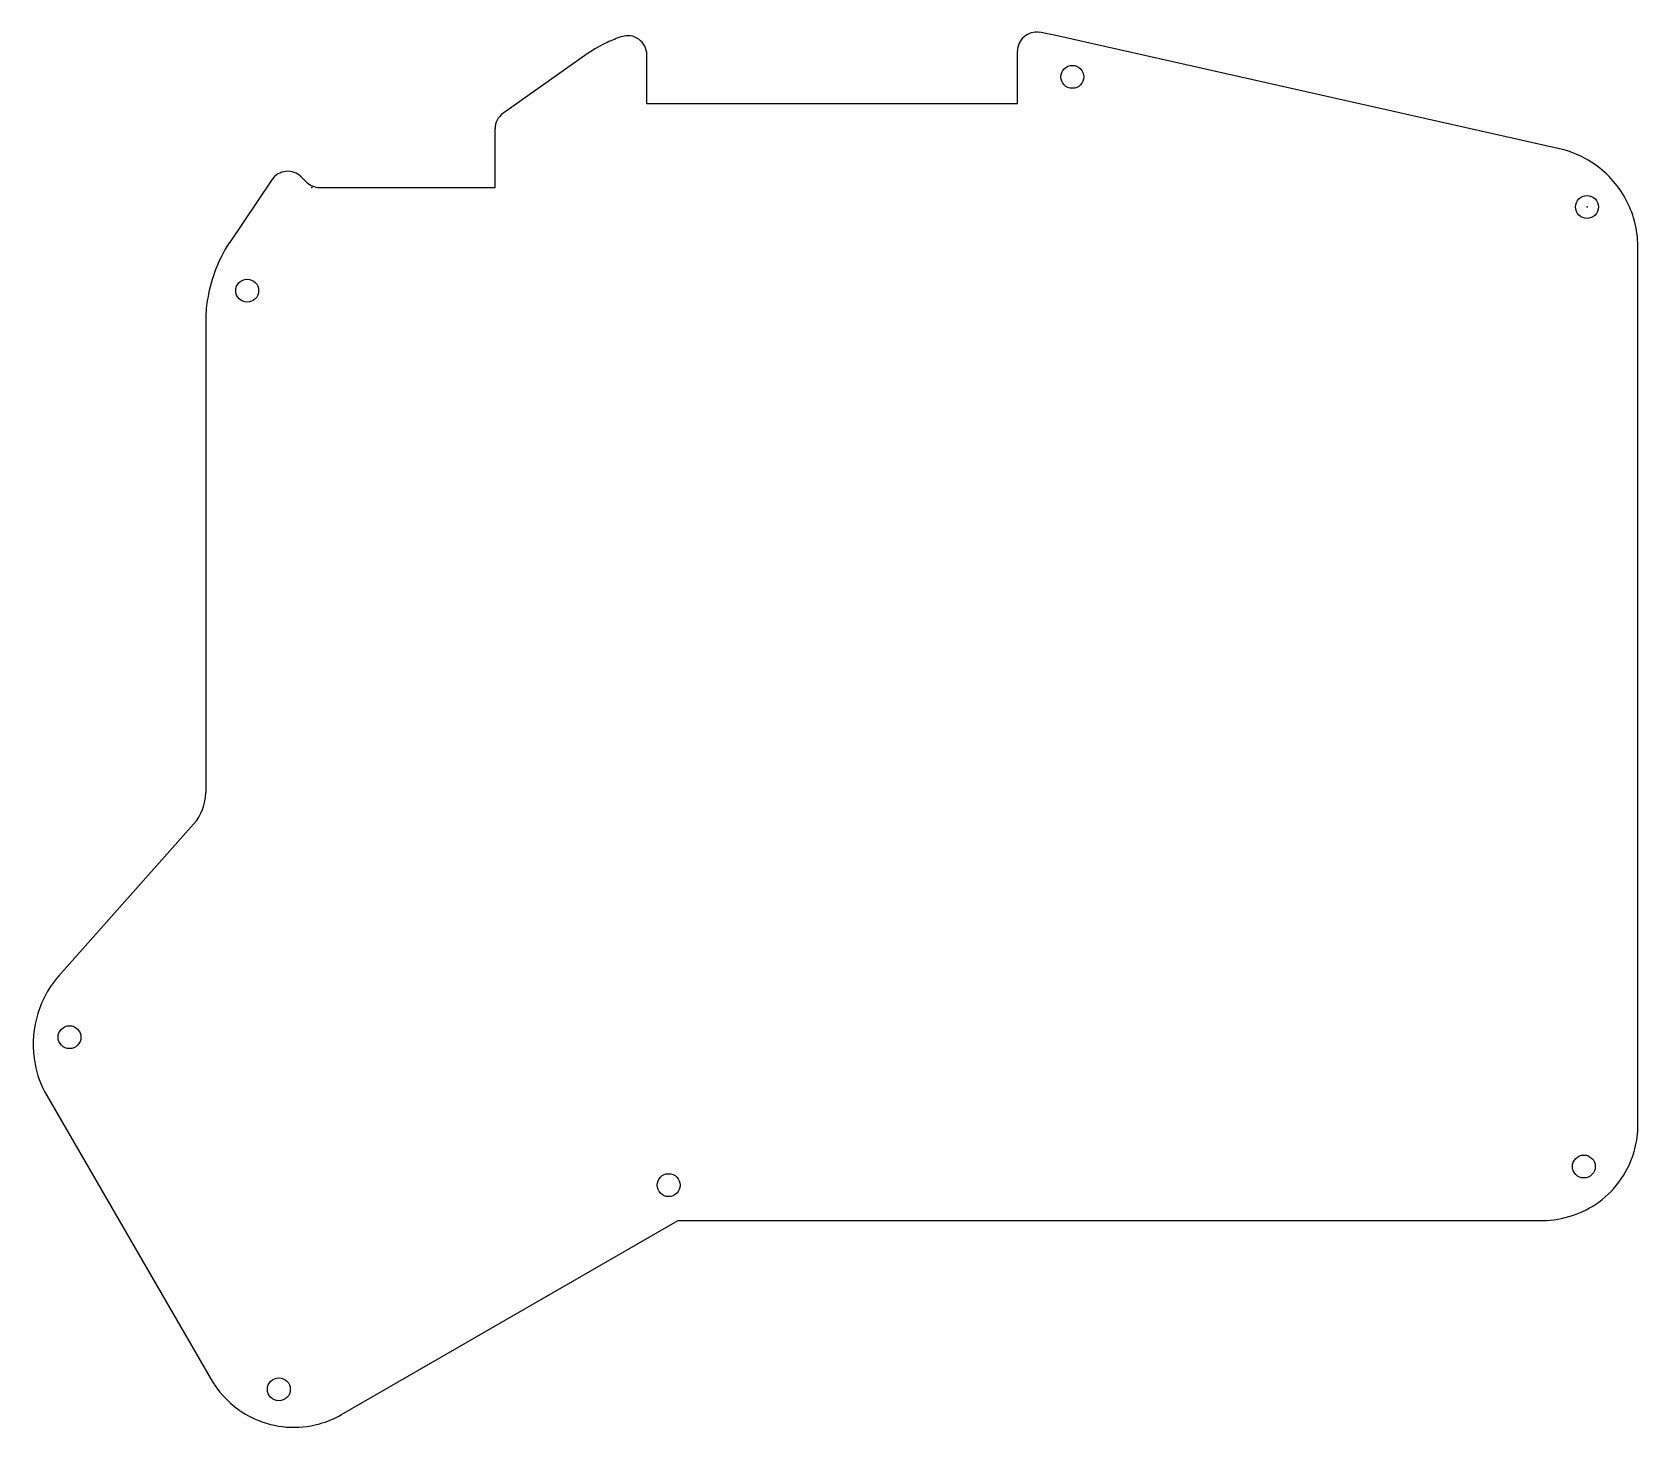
# Model space of a CAD drawing. Header units: millimetres. Extents: x 729 to 897, y 86 to 233.
import ezdxf

# ---------------------------------------------------------------- set-up
doc = ezdxf.new("R2010")
doc.units = ezdxf.units.MM
doc.layers.get('0').update_dxf_attribs({"linetype": 'CONTINUOUS'})

msp = doc.modelspace()

# ---------------------------------------------------------------- linework, layer by layer
for p, q in [((888.99, 220.33), (835.87, 232.28)), ((832.17, 225.05), (832.17, 230.56)), ((787.07, 230.27), (778.61, 224.29)), ((793.34, 225.05), (793.34, 230.19)), ((778.61, 224.29), (778.28, 224.05)), ((832.17, 225.05), (793.34, 225.05)), ((777.43, 216.28), (777.43, 222.42)), ((754.05, 217.09), (749.59, 210.47)), ((754.05, 217.09), (749.59, 210.47)), ((757.63, 216.87), (757.12, 217.38)), ((759.05, 216.28), (777.43, 216.28)), ((897.19, 117.99), (897.19, 210.09)), ((747.11, 202.35), (747.11, 152.86)), ((745.85, 149.54), (731.72, 133.62)), ((730.45, 121.08), (747.69, 91.3)), ((761.35, 87.64), (796.54, 107.94)), ((796.71, 107.99), (887.19, 107.99))]:
    msp.add_line(p, q)
for centre in [(837.93, 227.87), (891.86, 214.23), (751.46, 205.46), (732.84, 127.2), (891.53, 113.64), (795.62, 111.69), (754.78, 90.29)]:
    msp.add_circle(centre, 1.2)
for centre, radius, start, end in [((834.17, 230.56), 2, 81.0907, 180), ((791.34, 230.19), 2, 0, 108.8414), ((779.43, 222.42), 2, 125.285, 179.999), ((755.7, 215.97), 2, 44.9609, 146.0231), ((759.05, 218.28), 2, 224.9609, 269.999), ((742.11, 152.86), 5, 318.4167, 359.999)]:
    msp.add_arc(centre, radius, start, end)
for points, knots in [([(835.87, 232.28), (835.87, 232.28), (835.87, 232.28), (835.87, 232.28), (835.38, 232.38), (834.93, 232.47), (834.48, 232.54)], [-0.001288, -0.001288, -0.001288, -0.001288, 0, 0, 0, 0.2416287, 0.2416287, 0.2416287, 0.2416287]), ([(790.69, 232.09), (790.19, 231.91), (789.68, 231.71), (789.17, 231.48), (788.51, 231.17), (787.84, 230.82), (787.08, 230.28)], [0.5431333, 0.5431333, 0.5431333, 0.5431333, 0.7427224, 0.7427224, 0.7427224, 0.9989449, 0.9989449, 0.9989449, 0.9989449]), ([(897.19, 210.09), (897.19, 212), (896.67, 213.67), (895.91, 215.07), (895.06, 216.62), (893.9, 217.9), (892.36, 218.91), (891.4, 219.53), (890.27, 220.05), (888.99, 220.33)], [0, 0, 0, 0, 0.357372, 0.357372, 0.357372, 0.754028, 0.754028, 0.754028, 1, 1, 1, 1]), ([(749.59, 210.47), (749.59, 210.47), (749.59, 210.47), (749.58, 210.47), (748.91, 209.46), (748.52, 208.61), (748.19, 207.75), (747.8, 206.75), (747.52, 205.77), (747.32, 204.67), (747.2, 203.98), (747.11, 203.25), (747.11, 202.35)], [-0.002185, -0.002185, -0.002185, -0.002185, 0, 0, 0, 0.345214, 0.345214, 0.345214, 0.74612, 0.74612, 0.74612, 1, 1, 1, 1]), ([(731.72, 133.62), (730.43, 132.17), (729.75, 130.63), (729.38, 129.14), (728.99, 127.58), (728.92, 126.03), (729.23, 124.38), (729.44, 123.31), (729.8, 122.2), (730.45, 121.08)], [0.0001622, 0.0001622, 0.0001622, 0.0001622, 0.3686759, 0.3686759, 0.3686759, 0.7527054, 0.7527054, 0.7527054, 1, 1, 1, 1]), ([(887.19, 107.99), (889.37, 107.99), (891.45, 108.72), (893.1, 109.92), (894.93, 111.27), (896.29, 113.21), (896.88, 115.51), (897.08, 116.31), (897.19, 117.14), (897.19, 117.99)], [0, 0, 0, 0, 0.399506, 0.399506, 0.399506, 0.845696, 0.845696, 0.845696, 1, 1, 1, 1]), ([(747.69, 91.3), (748.78, 89.42), (750.44, 87.99), (752.29, 87.17), (754.37, 86.24), (756.74, 86.03), (759.03, 86.67), (759.83, 86.89), (760.62, 87.22), (761.35, 87.64)], [0.000214, 0.000214, 0.000214, 0.000214, 0.3965448, 0.3965448, 0.3965448, 0.8438533, 0.8438533, 0.8438533, 1, 1, 1, 1])]:
    msp.add_open_spline(points, degree=3, knots=knots)
for points, degree in [([(787.08, 230.28), (787.07, 230.27)], 1), ([(796.54, 107.94), (796.59, 107.96), (796.66, 107.98), (796.71, 107.99)], 3)]:
    msp.add_open_spline(points, degree=degree)
for p in [(758.22, 216.28), (891.86, 214.23)]:
    msp.add_point(p)

doc.saveas('drawing.dxf')
